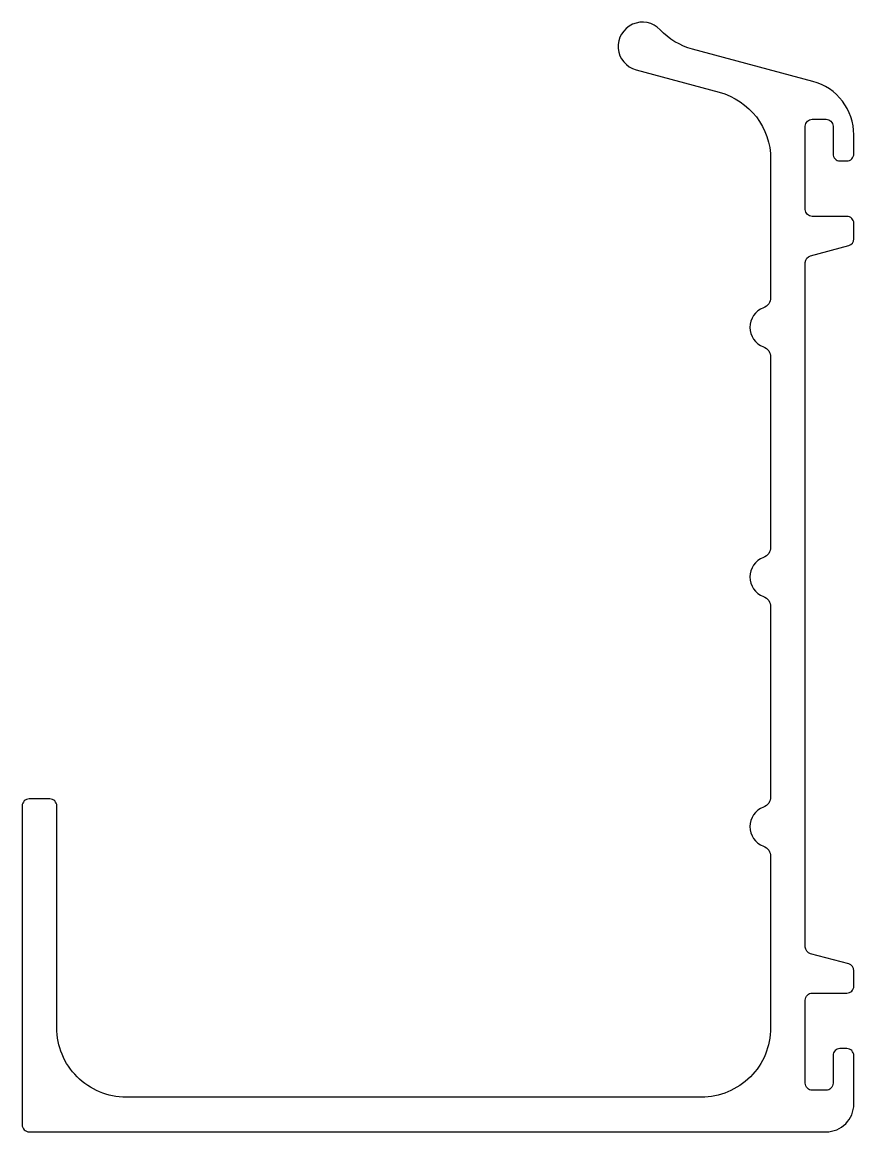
# Model space of a CAD drawing. Extents: x -221.4 to -161.4, y 172.7 to 252.7.
import ezdxf

# ---------------------------------------------------------------- set-up
doc = ezdxf.new("R2010")
doc.units = 0
doc.header["$LTSCALE"] = 15
doc.layers.get('0').update_dxf_attribs({"linetype": 'CONTINUOUS'})

msp = doc.modelspace()

# ---------------------------------------------------------------- linework, layer by layer
at = {"ltscale": 0.05}
msp.add_lwpolyline([(-167.448, 196.848, -0.313599), (-167.969, 196.098, 0.695608), (-167.969, 193.286, -0.313599), (-167.448, 192.535), (-167.448, 180.192, -0.414214), (-172.448, 175.192), (-213.948, 175.192, -0.414214), (-218.948, 180.192), (-218.948, 196.192, 0.414214), (-219.448, 196.692), (-220.948, 196.692, 0.414214), (-221.448, 196.192), (-221.448, 173.192, 0.414214), (-220.948, 172.692), (-163.448, 172.692, 0.414214), (-161.448, 174.692), (-161.448, 178.192, 0.414214), (-161.948, 178.692), (-162.448, 178.692, 0.414214), (-162.948, 178.192), (-162.948, 176.192, -0.414214), (-163.448, 175.692), (-164.448, 175.692, -0.414214), (-164.948, 176.192), (-164.948, 182.192, -0.414214), (-164.448, 182.692), (-161.948, 182.692, 0.414214), (-161.448, 183.192), (-161.448, 184.308, 0.339454), (-161.818, 184.791), (-164.577, 185.53, -0.339454), (-164.948, 186.013), (-164.948, 235.37, -0.339454), (-164.577, 235.853), (-161.818, 236.593, 0.339454), (-161.448, 237.076), (-161.448, 238.192, 0.414214), (-161.948, 238.692), (-164.448, 238.692, -0.414214), (-164.948, 239.192), (-164.948, 245.192, -0.414214), (-164.448, 245.692), (-163.448, 245.692, -0.414214), (-162.948, 245.192), (-162.948, 243.192, 0.414214), (-162.448, 242.692), (-161.948, 242.692, 0.414214), (-161.448, 243.192), (-161.448, 244.563, 0.339454), (-164.412, 248.427), (-173.089, 250.751, -0.138701), (-175.427, 252.145, 1.322073), (-177.151, 249.252), (-171.154, 247.645, -0.339454), (-167.448, 242.815), (-167.448, 232.848, -0.313599), (-167.969, 232.098, 0.695608), (-167.969, 229.286, -0.313599), (-167.448, 228.535), (-167.448, 214.848, -0.313599), (-167.969, 214.098, 0.695608), (-167.969, 211.286, -0.313599), (-167.448, 210.535)], format="xyb", close=True, dxfattribs=at)

doc.saveas('drawing.dxf')
